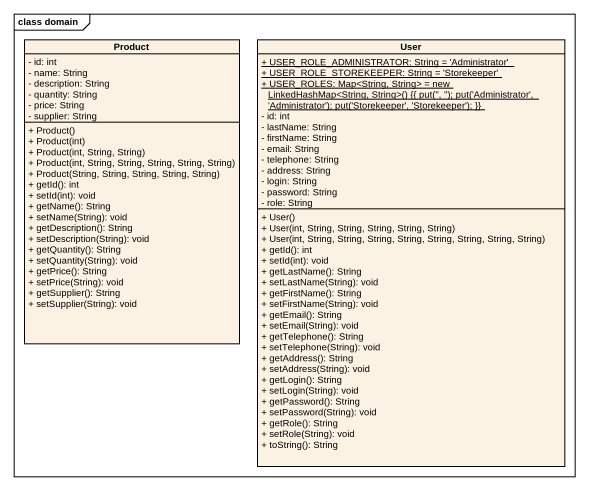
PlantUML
@startuml
mainframe class domain
hide circle
hide empty members
skinparam classAttributeIconSize 0
class Product {
  - id: int
  - name: String
  - description: String
  - quantity: String
  - price: String
  - supplier: String
  + Product()
  + Product(int)
  + Product(int, String, String)
  + Product(int, String, String, String, String, String)
  + Product(String, String, String, String, String)
  + getId(): int
  + setId(int): void
  + getName(): String
  + setName(String): void
  + getDescription(): String
  + setDescription(String): void
  + getQuantity(): String
  + setQuantity(String): void
  + getPrice(): String
  + setPrice(String): void
  + getSupplier(): String
  + setSupplier(String): void
}
class User {
  {static} + USER_ROLE_ADMINISTRATOR: String = 'Administrator'
  {static} + USER_ROLE_STOREKEEPER: String = 'Storekeeper'
  {static} {field} + USER_ROLES: Map<String, String> = new LinkedHashMap<String, String>() {{ put('', ''); put('Administrator', 'Administrator'); put('Storekeeper', 'Storekeeper'); }}
  - id: int
  - lastName: String
  - firstName: String
  - email: String
  - telephone: String
  - address: String
  - login: String
  - password: String
  - role: String
  + User()
  + User(int, String, String, String, String, String)
  + User(int, String, String, String, String, String, String, String, String)
  + getId(): int
  + setId(int): void
  + getLastName(): String
  + setLastName(String): void
  + getFirstName(): String
  + setFirstName(String): void
  + getEmail(): String
  + setEmail(String): void
  + getTelephone(): String
  + setTelephone(String): void
  + getAddress(): String
  + setAddress(String): void
  + getLogin(): String
  + setLogin(String): void
  + getPassword(): String
  + setPassword(String): void
  + getRole(): String
  + setRole(String): void
  + toString(): String
}
@enduml
